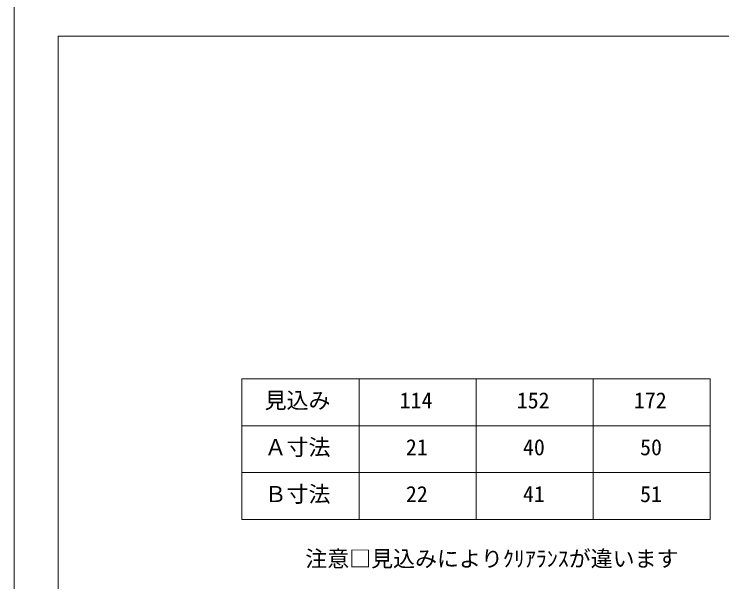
# Model space of a CAD drawing. Units: millimetres on the paper, enlarged 5 times, with parts at other scales. Extents: x -992 to 1008, y -685 to 700.
# Drawn here: x -992.5 to -589.6, y -361.9 to -38.8 of the extents above; entities that cross this region are included whole.
import ezdxf
from ezdxf.enums import TextEntityAlignment as Align

# ---------------------------------------------------------------- set-up
doc = ezdxf.new("R2010")
doc.units = ezdxf.units.MM
doc.header["$LTSCALE"] = 5
for name, color, linetype, lineweight in [('1-0_H-SYM', 7, 'Continuous', 20), ('1-1_0', 7, 'Continuous', 20), ('2-0_18', 7, 'Continuous', 18)]:
    doc.layers.add(name, color=color, linetype=linetype, lineweight=lineweight)
doc.styles.add('ＭＳ ゴシック', font='')
doc.styles.get('ＭＳ ゴシック').set_extended_font_data('MS Gothic')

msp = doc.modelspace()

# ---------------------------------------------------------------- linework, layer by layer
at = {"layer": '1-0_H-SYM'}
for p in [(197.5, -51.25), (-967.5, -501.25)]:
    msp.add_line(p, (-967.5, -51.25), dxfattribs=at)
at = {"layer": '1-1_0'}
msp.add_line((197.5, -51.25), (-967.5, -51.25), dxfattribs=at)
msp.add_lwpolyline([(-992.5, -685), (1007.5, -685), (1007.5, 700), (-992.5, 700)], close=True, dxfattribs=at)
msp.add_lwpolyline([(197.5, -501.25), (-967.5, -501.25), (-967.5, -51.25)], dxfattribs=at)
at = {"layer": '2-0_18'}
for p, q in [((-862.815, -246.334), (-862.815, -326.334)), ((-596.149, -246.334), (-862.815, -246.334)), ((-796.149, -246.334), (-796.149, -326.334)), ((-729.482, -246.334), (-729.482, -326.334)), ((-662.815, -246.334), (-662.815, -326.334)), ((-596.149, -273.001), (-862.815, -273.001)), ((-596.149, -299.667), (-862.815, -299.667))]:
    msp.add_line(p, q, dxfattribs=at)
msp.add_lwpolyline([(-596.149, -246.334), (-596.149, -326.334), (-862.815, -326.334)], dxfattribs=at)

# ---------------------------------------------------------------- texts
at = {"layer": '2-0_18', "style": 'ＭＳ ゴシック'}
for s, p in [('見込み', (-849.899, -265.917)), ('114', (-773.024, -265.917)), ('152', (-706.357, -265.917)), ('172', (-639.69, -265.917)), ('Ａ寸法', (-849.899, -292.584)), ('21', (-769.482, -292.584)), ('40', (-702.815, -292.584)), ('50', (-636.149, -292.584)), ('Ｂ寸法', (-849.899, -319.251)), ('22', (-769.482, -319.251)), ('41', (-702.815, -319.251)), ('51', (-636.149, -319.251)), ('注意□見込みによりｸﾘｱﾗﾝｽが違います', (-826.748, -356.034))]:
    msp.add_text(s, height=9.164, dxfattribs=at).set_placement(p, align=Align.BOTTOM_LEFT)

doc.saveas('drawing.dxf')
